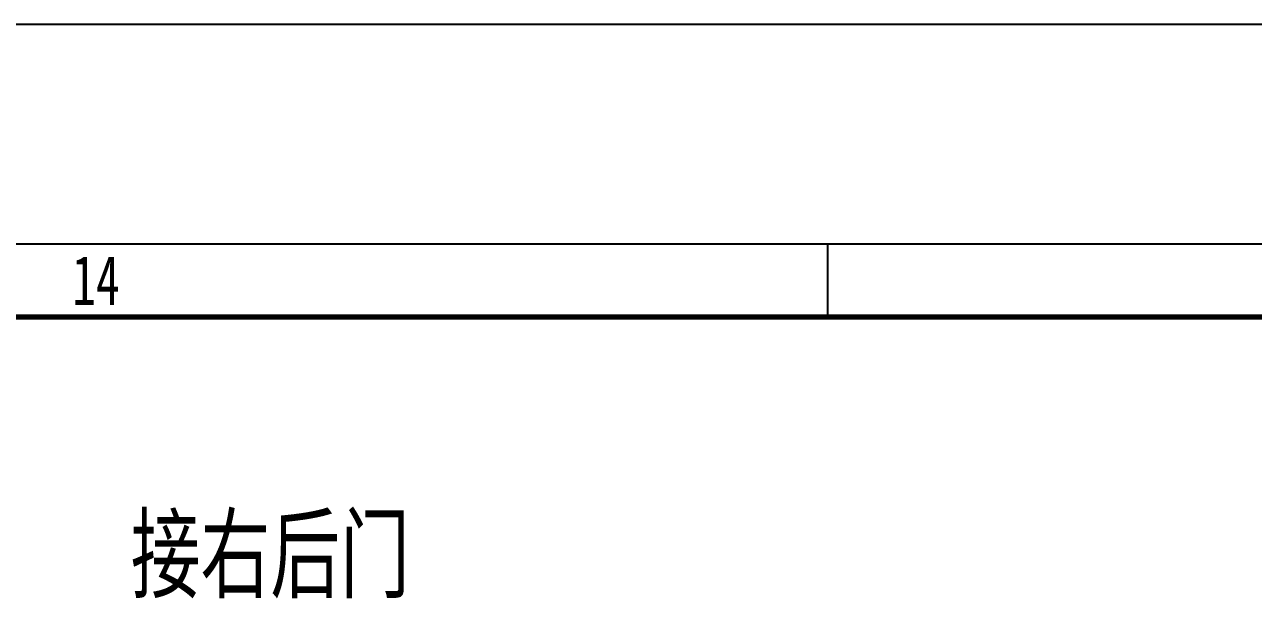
# Model space of a CAD drawing. Header units: inches. Extents: x 47316 to 59086, y 3141 to 11743.
# Drawn here: x 51613 to 51697, y 6419.8 to 6459 of the extents above; entities that cross this region are included whole.
import ezdxf

# ---------------------------------------------------------------- set-up
doc = ezdxf.new("R2010")
doc.units = ezdxf.units.IN
doc.header["$MEASUREMENT"] = 0
doc.styles.add('MtX_FangSong_GB2312', font='')
doc.styles.get('MtX_FangSong_GB2312').set_extended_font_data('FangSong_GB2312')

msp = doc.modelspace()

# ---------------------------------------------------------------- linework, layer by layer
at = {"color": 0}
for p, q in [((55003.929, 6459.029), (50247.929, 6459.029)), ((50267.929, 6444.029), (54956.929, 6444.029))]:
    msp.add_line(p, q, dxfattribs=at)
msp.add_line((51667.929, 6439.029), (51667.929, 6444.029))
at = {"color": 0, "lineweight": 70}
msp.add_line((50267.929, 6439.029), (54983.929, 6439.029), dxfattribs=at)

# ---------------------------------------------------------------- texts
at = {"style": 'MtX_FangSong_GB2312', "width": 0.7}
msp.add_text('14', height=3.4, dxfattribs=at).set_placement((51616.263, 6439.829))
at = {"color": 0, "style": 'MtX_FangSong_GB2312', "width": 0.7}
msp.add_text('接右后门', height=5, dxfattribs=at).set_placement((51620.262, 6420.313))

doc.saveas('drawing.dxf')
